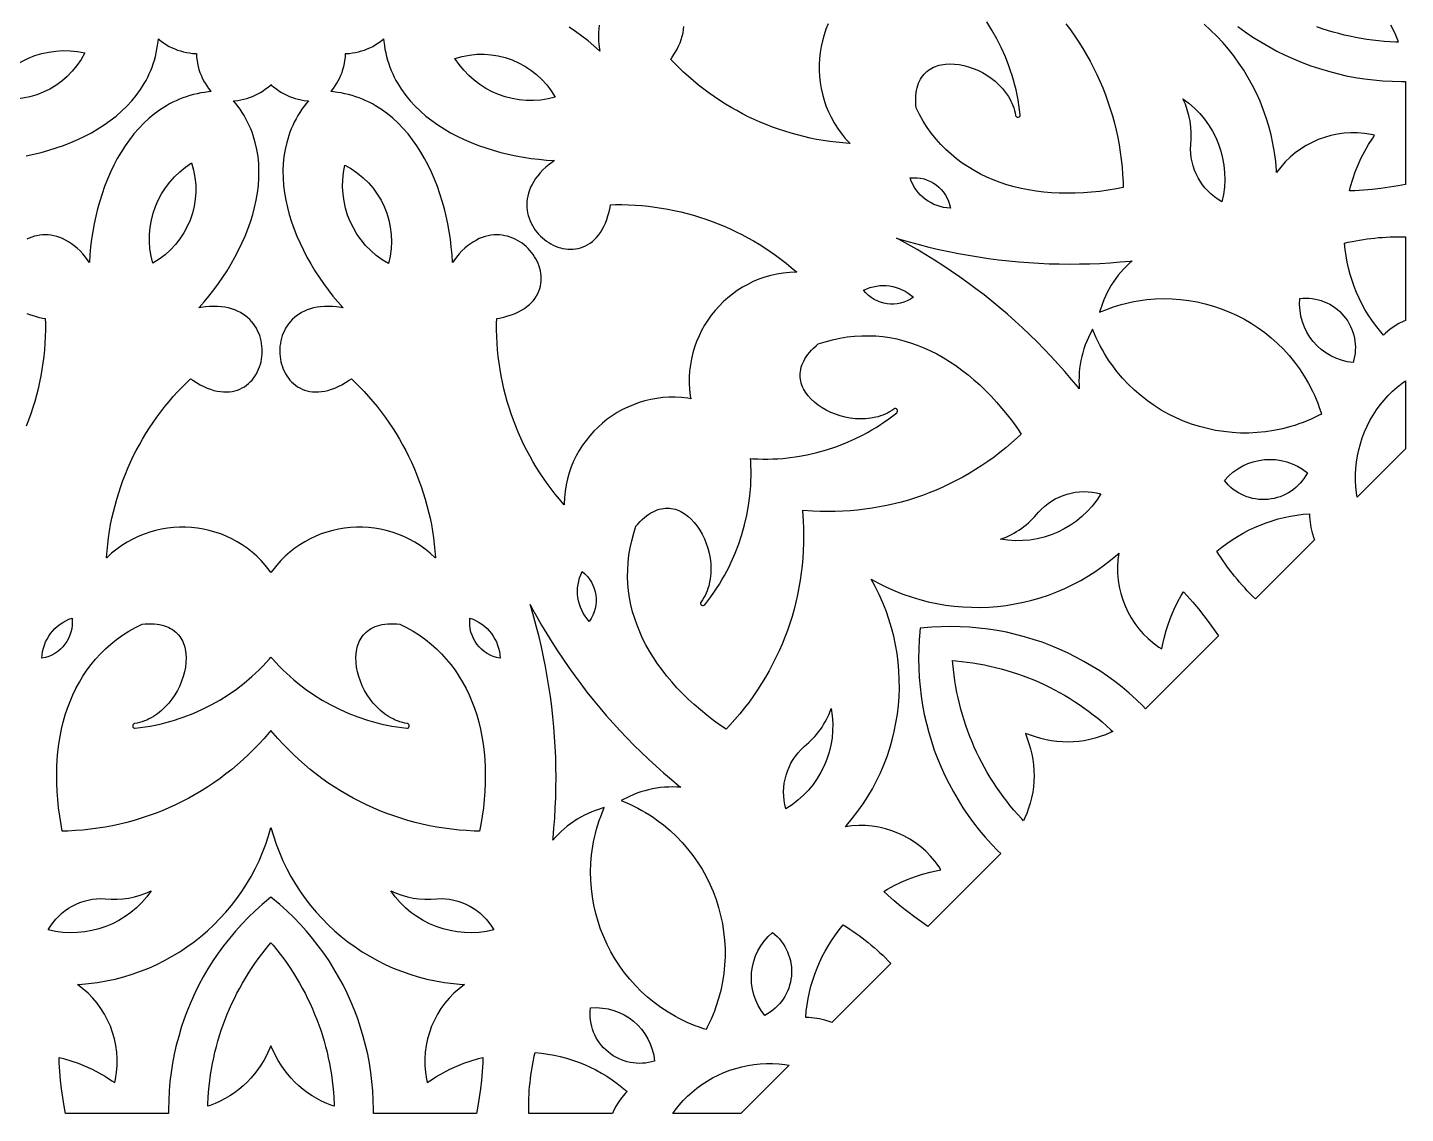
# Model space of a CAD drawing. Extents: x -1917 to -261, y -485 to 605.
# Drawn here: x -483.7 to -386.5, y 160.2 to 236.7 of the extents above; entities that cross this region are included whole.
import ezdxf

# ---------------------------------------------------------------- set-up
doc = ezdxf.new("R2010")
doc.units = 0
doc.layers.add('LAYER_1', color=18, linetype='CONTINUOUS')

msp = doc.modelspace()

# ---------------------------------------------------------------- linework, layer by layer
at = {"layer": 'LAYER_1'}
for points in [[(-410.432, 236.986), (-410.119, 236.566), (-409.818, 236.139), (-409.528, 235.704), (-409.25, 235.262), (-408.985, 234.814), (-408.731, 234.358), (-408.49, 233.896), (-408.262, 233.428), (-408.046, 232.954), (-407.842, 232.474), (-407.652, 231.989), (-407.474, 231.498), (-407.309, 231.003), (-407.158, 230.503), (-407.02, 229.999), (-406.895, 229.491), (-406.784, 228.979), (-406.686, 228.463), (-406.602, 227.944), (-406.532, 227.421), (-406.476, 226.896), (-406.434, 226.368), (-406.407, 225.838), (-406.397, 225.445), (-406.858, 225.358), (-407.452, 225.263), (-408.041, 225.185), (-408.626, 225.125), (-409.205, 225.082), (-409.778, 225.056), (-410.345, 225.049), (-410.905, 225.06), (-411.458, 225.089), (-412.003, 225.136), (-412.539, 225.202), (-413.067, 225.286), (-413.585, 225.389), (-414.093, 225.51), (-414.591, 225.651), (-415.078, 225.811), (-415.554, 225.99), (-416.018, 226.189), (-416.469, 226.407), (-416.908, 226.644), (-417.334, 226.902), (-417.746, 227.179), (-418.144, 227.477), (-418.527, 227.795), (-418.896, 228.133), (-419.249, 228.493), (-419.585, 228.873), (-419.906, 229.274), (-420.21, 229.696), (-420.496, 230.14), (-420.764, 230.606), (-421.001, 231.068), (-421.019, 231.277), (-421.029, 231.504), (-421.028, 231.721), (-421.017, 231.927), (-420.996, 232.122), (-420.966, 232.307), (-420.927, 232.482), (-420.88, 232.647), (-420.825, 232.802), (-420.762, 232.948), (-420.691, 233.084), (-420.614, 233.212), (-420.529, 233.33), (-420.439, 233.44), (-420.342, 233.542), (-420.239, 233.636), (-420.13, 233.722), (-420.016, 233.8), (-419.896, 233.87), (-419.771, 233.933), (-419.641, 233.989), (-419.506, 234.037), (-419.367, 234.078), (-419.226, 234.111), (-418.926, 234.157), (-418.616, 234.174), (-418.296, 234.164), (-417.968, 234.126), (-417.637, 234.062), (-417.303, 233.972), (-416.971, 233.858), (-416.642, 233.719), (-416.32, 233.557), (-416.008, 233.374), (-415.708, 233.169), (-415.423, 232.944), (-415.156, 232.7), (-414.908, 232.438), (-414.684, 232.159), (-414.483, 231.863), (-414.395, 231.711), (-414.312, 231.555), (-414.238, 231.394), (-414.171, 231.231), (-414.112, 231.064), (-414.062, 230.894), (-414.02, 230.72), (-413.986, 230.54, 0.968464), (-413.66, 230.589), (-413.702, 230.942), (-413.753, 231.294), (-413.812, 231.644), (-413.879, 231.992), (-413.955, 232.338), (-414.038, 232.68), (-414.13, 233.021), (-414.23, 233.358), (-414.337, 233.693), (-414.453, 234.026), (-414.707, 234.678), (-414.991, 235.318), (-415.305, 235.943), (-415.648, 236.552), (-416.019, 237.145)], [(-398.317, 236.821), (-397.786, 236.434), (-397.244, 236.065), (-396.691, 235.717), (-396.127, 235.388), (-395.553, 235.079), (-394.97, 234.789), (-394.377, 234.52), (-393.777, 234.271), (-393.168, 234.043), (-392.552, 233.836), (-391.929, 233.649), (-391.301, 233.484), (-390.666, 233.34), (-390.027, 233.217), (-389.383, 233.116), (-388.735, 233.037), (-388.083, 232.979), (-387.429, 232.944), (-386.772, 232.932), (-386.492, 232.936), (-386.492, 225.673), (-387.014, 225.575), (-387.617, 225.477), (-388.223, 225.393), (-388.831, 225.323), (-389.44, 225.269), (-390.051, 225.229), (-390.445, 225.213), (-390.367, 225.526), (-390.212, 226.043), (-390.034, 226.551), (-389.833, 227.05), (-389.609, 227.54), (-389.363, 228.019), (-389.094, 228.487), (-388.801, 228.946), (-388.67, 229.152), (-388.91, 229.198, 0.292397), (-395.584, 226.511), (-395.589, 226.644), (-395.644, 227.286), (-395.726, 227.921), (-395.834, 228.547), (-395.967, 229.165), (-396.126, 229.774), (-396.309, 230.373), (-396.517, 230.961), (-396.748, 231.538), (-397.002, 232.103), (-397.278, 232.656), (-397.577, 233.196), (-397.896, 233.722), (-398.237, 234.234), (-398.597, 234.731), (-398.978, 235.212), (-399.378, 235.678), (-399.796, 236.127), (-400.232, 236.559), (-400.686, 236.972)]]:
    msp.add_lwpolyline(points, format="xyb", dxfattribs=at)
for points in [[(-443.343, 236.912), (-443.379, 236.66), (-443.4, 236.396), (-443.407, 236.12), (-443.399, 235.832), (-443.374, 235.533), (-443.334, 235.221), (-443.308, 235.077), (-443.316, 235.084), (-443.72, 235.44), (-444.137, 235.787), (-444.567, 236.124), (-445.008, 236.449), (-445.461, 236.763)], [(-427.195, 237.005), (-427.354, 236.611), (-427.491, 236.211), (-427.605, 235.804), (-427.697, 235.391), (-427.767, 234.975), (-427.814, 234.555), (-427.838, 234.133), (-427.839, 233.71), (-427.817, 233.286), (-427.772, 232.864), (-427.703, 232.443), (-427.611, 232.026), (-427.494, 231.612), (-427.354, 231.204), (-427.189, 230.802), (-427, 230.407), (-426.786, 230.021), (-426.548, 229.644), (-426.284, 229.277), (-425.996, 228.922), (-425.682, 228.58), (-425.662, 228.561), (-425.696, 228.562), (-426.164, 228.598), (-426.63, 228.644), (-427.093, 228.702), (-427.555, 228.772), (-428.013, 228.852), (-428.469, 228.944), (-428.922, 229.046), (-429.372, 229.16), (-429.818, 229.284), (-430.261, 229.419), (-430.7, 229.565), (-431.135, 229.721), (-431.566, 229.888), (-431.992, 230.065), (-432.414, 230.253), (-432.831, 230.45), (-433.244, 230.658), (-433.651, 230.876), (-434.053, 231.104), (-434.449, 231.341), (-434.84, 231.588), (-435.225, 231.845), (-435.604, 232.112), (-435.977, 232.388), (-436.343, 232.674), (-436.703, 232.968), (-437.055, 233.272), (-437.401, 233.585), (-437.74, 233.908), (-438.071, 234.239), (-438.303, 234.482), (-438.195, 234.639), (-438.028, 234.903), (-437.881, 235.161), (-437.754, 235.414), (-437.646, 235.662), (-437.556, 235.903), (-437.485, 236.139), (-437.431, 236.368), (-437.394, 236.591), (-437.374, 236.808)], [(-387.541, 236.931), (-387.36, 236.586), (-387.198, 236.23), (-387.054, 235.864), (-387.002, 235.708), (-387.18, 235.712), (-387.589, 235.732), (-387.997, 235.76), (-388.404, 235.798), (-388.81, 235.844), (-389.213, 235.899), (-389.615, 235.963), (-390.015, 236.036), (-390.413, 236.118), (-390.808, 236.208), (-391.201, 236.307), (-391.592, 236.415), (-391.98, 236.531), (-392.365, 236.656), (-392.747, 236.789)], [(-483.766, 227.689), (-483.227, 227.804), (-482.691, 227.935), (-482.161, 228.083), (-481.636, 228.247), (-481.12, 228.428), (-480.612, 228.626), (-480.114, 228.841), (-479.628, 229.073), (-479.155, 229.322), (-478.696, 229.589), (-478.253, 229.873), (-477.826, 230.175), (-477.418, 230.494), (-477.029, 230.831), (-476.661, 231.187), (-476.316, 231.56), (-475.994, 231.951), (-475.698, 232.361), (-475.429, 232.788), (-475.304, 233.01), (-475.187, 233.236), (-475.077, 233.466), (-474.975, 233.701), (-474.881, 233.94), (-474.794, 234.184), (-474.716, 234.433), (-474.646, 234.686), (-474.584, 234.944), (-474.531, 235.206), (-474.487, 235.473), (-474.452, 235.744), (-474.432, 235.946), (-474.374, 235.894), (-474.205, 235.759), (-474.03, 235.633), (-473.849, 235.517), (-473.663, 235.41), (-473.472, 235.314), (-473.277, 235.227), (-473.077, 235.15), (-472.874, 235.083), (-472.667, 235.026), (-472.458, 234.979), (-472.245, 234.942), (-472.03, 234.915), (-471.813, 234.899), (-471.754, 234.897), (-471.753, 234.838), (-471.736, 234.621), (-471.709, 234.406), (-471.673, 234.194), (-471.626, 233.984), (-471.569, 233.777), (-471.502, 233.574), (-471.425, 233.375), (-471.338, 233.179), (-471.241, 232.988), (-471.135, 232.803), (-471.019, 232.622), (-470.893, 232.447), (-470.758, 232.278), (-470.705, 232.219), (-470.907, 232.2), (-471.179, 232.164), (-471.445, 232.12), (-471.708, 232.067), (-471.965, 232.006), (-472.218, 231.935), (-472.467, 231.857), (-472.711, 231.771), (-472.95, 231.676), (-473.185, 231.574), (-473.415, 231.464), (-473.641, 231.347), (-473.863, 231.222), (-474.29, 230.953), (-474.7, 230.657), (-475.091, 230.336), (-475.465, 229.99), (-475.82, 229.622), (-476.157, 229.234), (-476.477, 228.825), (-476.778, 228.399), (-477.062, 227.955), (-477.329, 227.496), (-477.578, 227.023), (-477.81, 226.537), (-478.025, 226.04), (-478.223, 225.532), (-478.404, 225.015), (-478.569, 224.491), (-478.717, 223.96), (-478.848, 223.425), (-478.962, 222.886), (-479.061, 222.344), (-479.143, 221.802), (-479.209, 221.26), (-479.258, 220.719), (-479.292, 220.182), (-479.292, 220.172), (-479.376, 220.292), (-479.568, 220.541), (-479.763, 220.77), (-479.96, 220.979), (-480.16, 221.17), (-480.362, 221.341), (-480.566, 221.494), (-480.771, 221.63), (-480.977, 221.748), (-481.183, 221.848), (-481.39, 221.932), (-481.596, 222), (-481.802, 222.052), (-482.006, 222.089), (-482.209, 222.11), (-482.409, 222.118), (-482.607, 222.111), (-482.802, 222.091), (-482.993, 222.059), (-483.18, 222.014), (-483.363, 221.957), (-483.541, 221.89), (-483.713, 221.812)], [(-483.71, 216.581), (-483.459, 216.483), (-483.19, 216.394), (-482.903, 216.315), (-482.598, 216.246), (-482.411, 216.212), (-482.403, 215.876), (-482.403, 215.407), (-482.415, 214.94), (-482.438, 214.474), (-482.472, 214.01), (-482.518, 213.547), (-482.575, 213.086), (-482.644, 212.627), (-482.723, 212.171), (-482.814, 211.717), (-482.915, 211.266), (-483.028, 210.818), (-483.151, 210.372), (-483.285, 209.93), (-483.429, 209.492), (-483.585, 209.057), (-483.75, 208.626)]]:
    msp.add_lwpolyline(points, dxfattribs=at)
for points in [[(-458.533, 235.744), (-458.498, 235.473), (-458.454, 235.206), (-458.401, 234.944), (-458.339, 234.686), (-458.269, 234.433), (-458.19, 234.184), (-458.104, 233.94), (-458.01, 233.701), (-457.907, 233.466), (-457.798, 233.236), (-457.681, 233.01), (-457.556, 232.788), (-457.287, 232.361), (-456.99, 231.951), (-456.669, 231.56), (-456.324, 231.187), (-455.956, 230.831), (-455.567, 230.494), (-455.159, 230.175), (-454.732, 229.873), (-454.289, 229.589), (-453.83, 229.322), (-453.357, 229.073), (-452.871, 228.841), (-452.373, 228.626), (-451.865, 228.428), (-451.349, 228.247), (-450.824, 228.083), (-450.294, 227.935), (-449.758, 227.804), (-449.219, 227.689), (-448.678, 227.591), (-448.135, 227.509), (-447.593, 227.443), (-447.053, 227.393), (-446.515, 227.359), (-446.505, 227.359), (-446.625, 227.275), (-446.874, 227.083), (-447.103, 226.889), (-447.313, 226.691), (-447.503, 226.491), (-447.675, 226.289), (-447.828, 226.086), (-447.963, 225.881), (-448.081, 225.675), (-448.182, 225.468), (-448.266, 225.262), (-448.333, 225.055), (-448.385, 224.85), (-448.422, 224.645), (-448.444, 224.443), (-448.451, 224.242), (-448.444, 224.044), (-448.425, 223.85), (-448.392, 223.659), (-448.347, 223.471), (-448.291, 223.289), (-448.223, 223.111), (-448.146, 222.938), (-448.058, 222.771), (-447.961, 222.609), (-447.855, 222.454), (-447.74, 222.305), (-447.618, 222.163), (-447.489, 222.029), (-447.353, 221.902), (-447.21, 221.783), (-447.062, 221.672), (-446.909, 221.57), (-446.751, 221.476), (-446.588, 221.392), (-446.422, 221.318), (-446.253, 221.254), (-446.08, 221.201), (-445.906, 221.158), (-445.729, 221.127), (-445.551, 221.107), (-445.373, 221.1), (-445.194, 221.105), (-445.015, 221.123), (-444.838, 221.155), (-444.662, 221.201), (-444.488, 221.261), (-444.318, 221.336), (-444.151, 221.425), (-443.988, 221.53), (-443.831, 221.651), (-443.679, 221.786), (-443.533, 221.938), (-443.394, 222.106), (-443.262, 222.29), (-443.138, 222.49), (-443.022, 222.707), (-442.914, 222.941), (-442.816, 223.193), (-442.727, 223.461), (-442.648, 223.748), (-442.579, 224.053), (-442.546, 224.24), (-442.209, 224.248), (-441.741, 224.248), (-441.274, 224.237), (-440.808, 224.213), (-440.343, 224.179), (-439.88, 224.133), (-439.42, 224.076), (-438.961, 224.008), (-438.504, 223.928), (-438.051, 223.838), (-437.599, 223.736), (-437.151, 223.624), (-436.706, 223.501), (-436.264, 223.367), (-435.825, 223.222), (-435.39, 223.067), (-434.96, 222.901), (-434.533, 222.725), (-434.11, 222.538), (-433.692, 222.341), (-433.279, 222.134), (-432.87, 221.916), (-432.467, 221.688), (-432.068, 221.451), (-431.676, 221.203), (-431.288, 220.945), (-430.907, 220.678), (-430.532, 220.401), (-430.163, 220.114), (-429.8, 219.817), (-429.445, 219.511), (-429.42, 219.489), (-429.448, 219.489), (-429.912, 219.469), (-430.366, 219.422), (-430.812, 219.349), (-431.247, 219.251), (-431.672, 219.129), (-432.084, 218.984), (-432.485, 218.816), (-432.873, 218.626), (-433.248, 218.416), (-433.609, 218.187), (-433.955, 217.938), (-434.285, 217.671), (-434.6, 217.388), (-434.899, 217.087), (-435.18, 216.772), (-435.444, 216.442), (-435.689, 216.098), (-435.915, 215.741), (-436.122, 215.372), (-436.309, 214.993), (-436.475, 214.602), (-436.619, 214.203), (-436.742, 213.795), (-436.842, 213.379), (-436.918, 212.956), (-436.971, 212.528), (-436.999, 212.094), (-437.002, 211.656), (-436.979, 211.215), (-436.93, 210.771), (-436.894, 210.561), (-437.105, 210.597), (-437.548, 210.646), (-437.989, 210.669), (-438.427, 210.666), (-438.861, 210.638), (-439.29, 210.585), (-439.712, 210.508), (-440.128, 210.408), (-440.536, 210.286), (-440.936, 210.141), (-441.326, 209.975), (-441.706, 209.789), (-442.075, 209.582), (-442.431, 209.355), (-442.775, 209.11), (-443.105, 208.846), (-443.421, 208.565), (-443.721, 208.267), (-444.005, 207.952), (-444.271, 207.621), (-444.52, 207.275), (-444.75, 206.914), (-444.96, 206.54), (-445.149, 206.152), (-445.317, 205.751), (-445.462, 205.338), (-445.584, 204.914), (-445.682, 204.478), (-445.755, 204.033), (-445.803, 203.578), (-445.823, 203.114), (-445.822, 203.087), (-445.845, 203.111), (-446.151, 203.467), (-446.447, 203.83), (-446.734, 204.199), (-447.011, 204.574), (-447.279, 204.955), (-447.536, 205.342), (-447.784, 205.735), (-448.022, 206.133), (-448.25, 206.537), (-448.467, 206.945), (-448.674, 207.359), (-448.871, 207.777), (-449.058, 208.199), (-449.234, 208.626), (-449.4, 209.057), (-449.556, 209.492), (-449.7, 209.93), (-449.834, 210.372), (-449.957, 210.818), (-450.07, 211.266), (-450.171, 211.717), (-450.262, 212.171), (-450.341, 212.627), (-450.409, 213.086), (-450.466, 213.547), (-450.512, 214.01), (-450.547, 214.474), (-450.57, 214.94), (-450.582, 215.407), (-450.582, 215.876), (-450.574, 216.212), (-450.386, 216.246), (-450.081, 216.315), (-449.795, 216.394), (-449.526, 216.483), (-449.275, 216.581), (-449.041, 216.688), (-448.824, 216.804), (-448.623, 216.929), (-448.439, 217.061), (-448.272, 217.2), (-448.12, 217.345), (-447.984, 217.497), (-447.864, 217.655), (-447.759, 217.818), (-447.669, 217.984), (-447.595, 218.155), (-447.534, 218.329), (-447.489, 218.504), (-447.457, 218.682), (-447.438, 218.86), (-447.433, 219.039), (-447.44, 219.218), (-447.46, 219.396), (-447.491, 219.572), (-447.534, 219.747), (-447.588, 219.919), (-447.652, 220.089), (-447.726, 220.255), (-447.81, 220.417), (-447.903, 220.576), (-448.005, 220.729), (-448.116, 220.877), (-448.235, 221.019), (-448.362, 221.155), (-448.497, 221.285), (-448.639, 221.407), (-448.787, 221.521), (-448.943, 221.627), (-449.104, 221.724), (-449.271, 221.812), (-449.444, 221.89), (-449.622, 221.957), (-449.805, 222.014), (-449.992, 222.059), (-450.183, 222.091), (-450.378, 222.111), (-450.576, 222.118), (-450.776, 222.11), (-450.979, 222.089), (-451.183, 222.052), (-451.389, 222), (-451.595, 221.932), (-451.802, 221.848), (-452.008, 221.748), (-452.214, 221.63), (-452.419, 221.494), (-452.623, 221.341), (-452.825, 221.17), (-453.025, 220.979), (-453.222, 220.77), (-453.417, 220.541), (-453.609, 220.292), (-453.692, 220.172), (-453.693, 220.182), (-453.726, 220.719), (-453.776, 221.26), (-453.842, 221.802), (-453.924, 222.344), (-454.022, 222.886), (-454.137, 223.425), (-454.268, 223.96), (-454.416, 224.491), (-454.58, 225.015), (-454.761, 225.532), (-454.959, 226.04), (-455.174, 226.537), (-455.406, 227.023), (-455.656, 227.496), (-455.922, 227.955), (-456.206, 228.399), (-456.508, 228.825), (-456.828, 229.234), (-457.165, 229.622), (-457.52, 229.99), (-457.893, 230.336), (-458.285, 230.657), (-458.695, 230.953), (-459.122, 231.222), (-459.344, 231.347), (-459.57, 231.464), (-459.8, 231.574), (-460.034, 231.676), (-460.274, 231.771), (-460.518, 231.857), (-460.766, 231.935), (-461.02, 232.006), (-461.277, 232.067), (-461.539, 232.12), (-461.806, 232.164), (-462.078, 232.2), (-462.279, 232.219), (-462.227, 232.278), (-462.092, 232.447), (-461.966, 232.622), (-461.85, 232.803), (-461.744, 232.988), (-461.647, 233.179), (-461.56, 233.375), (-461.483, 233.574), (-461.416, 233.777), (-461.359, 233.984), (-461.312, 234.194), (-461.275, 234.406), (-461.249, 234.621), (-461.232, 234.838), (-461.23, 234.897), (-461.172, 234.899), (-460.955, 234.915), (-460.74, 234.942), (-460.527, 234.979), (-460.317, 235.026), (-460.111, 235.083), (-459.907, 235.15), (-459.708, 235.227), (-459.513, 235.314), (-459.322, 235.41), (-459.136, 235.517), (-458.955, 235.633), (-458.78, 235.759), (-458.611, 235.894), (-458.552, 235.946)], [(-466.45, 232.677), (-466.285, 232.535), (-466.114, 232.402), (-465.937, 232.278), (-465.756, 232.163), (-465.569, 232.057), (-465.378, 231.961), (-465.183, 231.874), (-464.983, 231.797), (-464.78, 231.731), (-464.573, 231.675), (-464.363, 231.629), (-464.151, 231.594), (-463.935, 231.57), (-463.857, 231.565), (-463.986, 231.409), (-464.153, 231.192), (-464.31, 230.972), (-464.458, 230.749), (-464.597, 230.524), (-464.726, 230.295), (-464.847, 230.064), (-464.958, 229.83), (-465.061, 229.594), (-465.154, 229.356), (-465.24, 229.116), (-465.316, 228.873), (-465.385, 228.628), (-465.497, 228.136), (-465.577, 227.637), (-465.627, 227.132), (-465.646, 226.624), (-465.638, 226.113), (-465.601, 225.6), (-465.538, 225.085), (-465.45, 224.57), (-465.337, 224.056), (-465.201, 223.543), (-465.043, 223.032), (-464.863, 222.524), (-464.664, 222.02), (-464.444, 221.521), (-464.207, 221.028), (-463.953, 220.541), (-463.682, 220.061), (-463.396, 219.59), (-463.096, 219.127), (-462.783, 218.675), (-462.457, 218.233), (-462.12, 217.803), (-461.773, 217.386), (-461.417, 216.982), (-461.41, 216.975), (-461.554, 217), (-461.866, 217.041), (-462.166, 217.065), (-462.453, 217.074), (-462.729, 217.067), (-462.993, 217.046), (-463.246, 217.01), (-463.486, 216.961), (-463.715, 216.898), (-463.933, 216.823), (-464.138, 216.737), (-464.332, 216.639), (-464.514, 216.53), (-464.685, 216.411), (-464.843, 216.283), (-464.99, 216.147), (-465.125, 216.002), (-465.249, 215.851), (-465.361, 215.692), (-465.462, 215.529), (-465.551, 215.359), (-465.629, 215.186), (-465.696, 215.009), (-465.753, 214.828), (-465.798, 214.645), (-465.833, 214.461), (-465.857, 214.275), (-465.871, 214.088), (-465.875, 213.901), (-465.868, 213.715), (-465.852, 213.531), (-465.826, 213.347), (-465.789, 213.167), (-465.744, 212.989), (-465.688, 212.815), (-465.623, 212.645), (-465.549, 212.48), (-465.465, 212.32), (-465.371, 212.166), (-465.269, 212.019), (-465.157, 211.88), (-465.035, 211.748), (-464.905, 211.625), (-464.766, 211.512), (-464.618, 211.409), (-464.461, 211.317), (-464.296, 211.237), (-464.123, 211.169), (-463.941, 211.115), (-463.752, 211.074), (-463.556, 211.047), (-463.352, 211.036), (-463.142, 211.04), (-462.925, 211.06), (-462.701, 211.097), (-462.472, 211.151), (-462.236, 211.223), (-461.995, 211.312), (-461.748, 211.42), (-461.495, 211.547), (-461.236, 211.694), (-460.972, 211.861), (-460.816, 211.97), (-460.572, 211.738), (-460.241, 211.406), (-459.919, 211.068), (-459.606, 210.722), (-459.302, 210.369), (-459.007, 210.009), (-458.722, 209.643), (-458.445, 209.271), (-458.179, 208.892), (-457.922, 208.507), (-457.675, 208.116), (-457.437, 207.719), (-457.209, 207.317), (-456.991, 206.91), (-456.784, 206.498), (-456.586, 206.081), (-456.399, 205.659), (-456.221, 205.232), (-456.055, 204.801), (-455.898, 204.366), (-455.753, 203.927), (-455.617, 203.485), (-455.493, 203.038), (-455.38, 202.589), (-455.277, 202.136), (-455.185, 201.68), (-455.105, 201.221), (-455.036, 200.76), (-454.978, 200.296), (-454.931, 199.83), (-454.896, 199.362), (-454.894, 199.329), (-454.913, 199.349), (-455.256, 199.662), (-455.611, 199.951), (-455.977, 200.214), (-456.354, 200.453), (-456.741, 200.666), (-457.136, 200.856), (-457.538, 201.02), (-457.946, 201.161), (-458.359, 201.277), (-458.777, 201.37), (-459.197, 201.439), (-459.62, 201.484), (-460.043, 201.506), (-460.466, 201.505), (-460.888, 201.48), (-461.308, 201.433), (-461.725, 201.364), (-462.137, 201.272), (-462.544, 201.157), (-462.945, 201.021), (-463.338, 200.862), (-463.723, 200.682), (-464.098, 200.48), (-464.463, 200.256), (-464.816, 200.012), (-465.156, 199.746), (-465.483, 199.459), (-465.794, 199.152), (-466.09, 198.823), (-466.369, 198.475), (-466.492, 198.301), (-466.616, 198.475), (-466.895, 198.823), (-467.19, 199.152), (-467.502, 199.459), (-467.829, 199.746), (-468.169, 200.012), (-468.522, 200.256), (-468.887, 200.48), (-469.262, 200.682), (-469.647, 200.862), (-470.04, 201.021), (-470.441, 201.157), (-470.848, 201.272), (-471.26, 201.364), (-471.677, 201.433), (-472.096, 201.48), (-472.519, 201.505), (-472.942, 201.506), (-473.365, 201.484), (-473.788, 201.439), (-474.208, 201.37), (-474.626, 201.277), (-475.039, 201.161), (-475.447, 201.02), (-475.849, 200.856), (-476.244, 200.666), (-476.63, 200.453), (-477.008, 200.214), (-477.374, 199.951), (-477.729, 199.662), (-478.071, 199.349), (-478.091, 199.329), (-478.089, 199.362), (-478.054, 199.83), (-478.007, 200.296), (-477.949, 200.76), (-477.88, 201.221), (-477.799, 201.68), (-477.708, 202.136), (-477.605, 202.589), (-477.492, 203.038), (-477.367, 203.485), (-477.232, 203.927), (-477.087, 204.366), (-476.93, 204.801), (-476.763, 205.232), (-476.586, 205.659), (-476.399, 206.081), (-476.201, 206.498), (-475.993, 206.91), (-475.776, 207.317), (-475.548, 207.719), (-475.31, 208.116), (-475.063, 208.507), (-474.806, 208.892), (-474.539, 209.271), (-474.263, 209.643), (-473.978, 210.009), (-473.683, 210.369), (-473.379, 210.722), (-473.066, 211.068), (-472.744, 211.406), (-472.413, 211.738), (-472.169, 211.97), (-472.013, 211.861), (-471.749, 211.694), (-471.49, 211.547), (-471.237, 211.42), (-470.99, 211.312), (-470.748, 211.223), (-470.513, 211.151), (-470.283, 211.097), (-470.06, 211.06), (-469.843, 211.04), (-469.633, 211.036), (-469.429, 211.047), (-469.233, 211.074), (-469.044, 211.115), (-468.862, 211.169), (-468.689, 211.237), (-468.524, 211.317), (-468.367, 211.409), (-468.219, 211.512), (-468.08, 211.625), (-467.949, 211.748), (-467.828, 211.88), (-467.716, 212.019), (-467.614, 212.166), (-467.52, 212.32), (-467.436, 212.48), (-467.362, 212.645), (-467.297, 212.815), (-467.241, 212.989), (-467.195, 213.167), (-467.159, 213.347), (-467.133, 213.531), (-467.116, 213.715), (-467.11, 213.901), (-467.114, 214.088), (-467.128, 214.275), (-467.152, 214.461), (-467.187, 214.645), (-467.232, 214.828), (-467.288, 215.009), (-467.356, 215.186), (-467.434, 215.359), (-467.523, 215.529), (-467.624, 215.692), (-467.736, 215.851), (-467.859, 216.002), (-467.995, 216.147), (-468.142, 216.283), (-468.3, 216.411), (-468.471, 216.53), (-468.653, 216.639), (-468.847, 216.737), (-469.052, 216.823), (-469.269, 216.898), (-469.498, 216.961), (-469.739, 217.01), (-469.991, 217.046), (-470.255, 217.067), (-470.531, 217.074), (-470.819, 217.065), (-471.119, 217.041), (-471.431, 217), (-471.575, 216.975), (-471.568, 216.982), (-471.211, 217.386), (-470.864, 217.803), (-470.528, 218.233), (-470.202, 218.675), (-469.889, 219.127), (-469.589, 219.59), (-469.303, 220.061), (-469.032, 220.541), (-468.778, 221.028), (-468.54, 221.521), (-468.321, 222.02), (-468.121, 222.524), (-467.942, 223.032), (-467.784, 223.543), (-467.647, 224.056), (-467.535, 224.57), (-467.446, 225.085), (-467.384, 225.6), (-467.347, 226.113), (-467.338, 226.624), (-467.358, 227.132), (-467.408, 227.637), (-467.488, 228.136), (-467.6, 228.628), (-467.669, 228.873), (-467.745, 229.116), (-467.83, 229.356), (-467.924, 229.594), (-468.027, 229.83), (-468.138, 230.064), (-468.258, 230.295), (-468.388, 230.524), (-468.526, 230.749), (-468.674, 230.972), (-468.832, 231.192), (-468.999, 231.409), (-469.128, 231.565), (-469.05, 231.57), (-468.834, 231.594), (-468.621, 231.629), (-468.412, 231.675), (-468.205, 231.731), (-468.002, 231.797), (-467.802, 231.874), (-467.607, 231.961), (-467.416, 232.057), (-467.229, 232.163), (-467.048, 232.278), (-466.871, 232.402), (-466.7, 232.535), (-466.535, 232.677), (-466.492, 232.717)], [(-422.166, 221.822), (-421.479, 221.622), (-420.789, 221.434), (-420.096, 221.258), (-419.401, 221.094), (-418.703, 220.942), (-418.003, 220.802), (-417.3, 220.674), (-416.596, 220.558), (-415.89, 220.453), (-415.182, 220.361), (-414.472, 220.281), (-413.761, 220.213), (-413.049, 220.157), (-412.336, 220.114), (-411.622, 220.082), (-410.907, 220.063), (-410.191, 220.056), (-409.475, 220.061), (-408.759, 220.078), (-408.043, 220.107), (-407.326, 220.149), (-406.61, 220.204), (-405.894, 220.27), (-405.757, 220.285), (-405.964, 220.102), (-406.171, 219.904), (-406.37, 219.698), (-406.561, 219.485), (-406.743, 219.264), (-406.916, 219.036), (-407.08, 218.802), (-407.235, 218.561), (-407.381, 218.315), (-407.516, 218.062), (-407.642, 217.803), (-407.758, 217.54), (-407.864, 217.271), (-408.075, 216.664), (-407.443, 216.906), (-407.145, 217.012), (-406.845, 217.108), (-406.545, 217.196), (-406.245, 217.276), (-405.944, 217.347), (-405.643, 217.409), (-405.342, 217.464), (-404.738, 217.548), (-404.136, 217.599), (-403.536, 217.619), (-402.939, 217.607), (-402.346, 217.565), (-401.759, 217.493), (-401.177, 217.39), (-400.604, 217.259), (-400.038, 217.099), (-399.483, 216.91), (-398.938, 216.695), (-398.405, 216.452), (-397.884, 216.183), (-397.378, 215.888), (-396.887, 215.568), (-396.412, 215.222), (-395.955, 214.853), (-395.515, 214.46), (-395.096, 214.044), (-394.696, 213.605), (-394.319, 213.144), (-393.964, 212.661), (-393.633, 212.158), (-393.327, 211.634), (-393.046, 211.089), (-392.916, 210.811), (-392.793, 210.527), (-392.677, 210.239), (-392.568, 209.945), (-392.467, 209.647), (-392.413, 209.474), (-392.573, 209.39), (-392.856, 209.251), (-393.14, 209.121), (-393.426, 208.999), (-393.714, 208.885), (-394.004, 208.779), (-394.294, 208.682), (-394.585, 208.593), (-395.173, 208.439), (-395.763, 208.317), (-396.355, 208.227), (-396.948, 208.168), (-397.541, 208.14), (-398.132, 208.143), (-398.721, 208.175), (-399.305, 208.238), (-399.885, 208.329), (-400.459, 208.45), (-401.026, 208.599), (-401.584, 208.777), (-402.132, 208.982), (-402.67, 209.215), (-403.196, 209.475), (-403.709, 209.761), (-404.208, 210.074), (-404.691, 210.413), (-405.158, 210.777), (-405.607, 211.166), (-406.037, 211.58), (-406.448, 212.018), (-406.837, 212.481), (-407.204, 212.967), (-407.379, 213.218), (-407.547, 213.475), (-407.71, 213.738), (-407.866, 214.007), (-408.016, 214.282), (-408.16, 214.562), (-408.296, 214.847), (-408.572, 215.465), (-408.851, 214.887), (-408.967, 214.622), (-409.071, 214.354), (-409.165, 214.082), (-409.248, 213.807), (-409.319, 213.53), (-409.38, 213.25), (-409.43, 212.968), (-409.468, 212.685), (-409.496, 212.4), (-409.512, 212.114), (-409.517, 211.828), (-409.51, 211.541), (-409.493, 211.265), (-409.579, 211.373), (-410.039, 211.926), (-410.507, 212.471), (-410.984, 213.007), (-411.469, 213.535), (-411.964, 214.054), (-412.466, 214.563), (-412.977, 215.064), (-413.497, 215.556), (-414.024, 216.039), (-414.559, 216.512), (-415.102, 216.976), (-415.653, 217.431), (-416.211, 217.876), (-416.777, 218.311), (-417.35, 218.737), (-417.93, 219.153), (-418.518, 219.559), (-419.112, 219.955), (-419.713, 220.341), (-420.321, 220.717), (-420.935, 221.082), (-421.556, 221.437), (-422.183, 221.782), (-422.391, 221.892)], [(-386.492, 207.022), (-389.893, 203.622), (-389.941, 203.915), (-389.988, 204.35), (-390.012, 204.786), (-390.013, 205.223), (-389.991, 205.659), (-389.946, 206.094), (-389.877, 206.526), (-389.785, 206.955), (-389.671, 207.38), (-389.533, 207.8), (-389.371, 208.214), (-389.192, 208.621), (-388.993, 209.016), (-388.774, 209.397), (-388.535, 209.766), (-388.278, 210.12), (-388.003, 210.459), (-387.71, 210.784), (-387.401, 211.092), (-387.075, 211.383), (-386.734, 211.657), (-386.492, 211.831)], [(-448.115, 195.849), (-447.771, 195.222), (-447.416, 194.601), (-447.05, 193.987), (-446.674, 193.379), (-446.288, 192.778), (-445.892, 192.184), (-445.486, 191.597), (-445.071, 191.017), (-444.645, 190.443), (-444.209, 189.878), (-443.764, 189.319), (-443.31, 188.769), (-442.846, 188.226), (-442.372, 187.69), (-441.89, 187.163), (-441.398, 186.644), (-440.897, 186.133), (-440.387, 185.63), (-439.868, 185.136), (-439.341, 184.65), (-438.805, 184.173), (-438.26, 183.705), (-437.707, 183.246), (-437.599, 183.16), (-437.875, 183.177), (-438.161, 183.183), (-438.448, 183.178), (-438.733, 183.162), (-439.018, 183.135), (-439.302, 183.096), (-439.583, 183.047), (-439.863, 182.986), (-440.14, 182.914), (-440.415, 182.832), (-440.687, 182.738), (-440.955, 182.633), (-441.22, 182.518), (-441.799, 182.238), (-441.181, 181.963), (-440.895, 181.826), (-440.615, 181.683), (-440.341, 181.533), (-440.072, 181.377), (-439.809, 181.214), (-439.551, 181.045), (-439.301, 180.871), (-438.814, 180.503), (-438.352, 180.114), (-437.914, 179.704), (-437.5, 179.274), (-437.11, 178.824), (-436.746, 178.358), (-436.408, 177.874), (-436.095, 177.376), (-435.808, 176.863), (-435.549, 176.337), (-435.316, 175.799), (-435.11, 175.25), (-434.933, 174.692), (-434.784, 174.126), (-434.663, 173.552), (-434.571, 172.972), (-434.509, 172.387), (-434.476, 171.799), (-434.474, 171.207), (-434.502, 170.615), (-434.56, 170.022), (-434.651, 169.43), (-434.772, 168.84), (-434.926, 168.253), (-435.113, 167.669), (-435.218, 167.381), (-435.332, 167.093), (-435.454, 166.807), (-435.584, 166.522), (-435.723, 166.24), (-435.808, 166.079), (-435.981, 166.133), (-436.279, 166.235), (-436.572, 166.344), (-436.861, 166.46), (-437.145, 166.583), (-437.424, 166.713), (-437.698, 166.85), (-437.967, 166.993), (-438.492, 167.299), (-438.995, 167.63), (-439.477, 167.985), (-439.938, 168.363), (-440.377, 168.762), (-440.793, 169.182), (-441.186, 169.621), (-441.556, 170.079), (-441.901, 170.554), (-442.221, 171.045), (-442.516, 171.551), (-442.786, 172.071), (-443.028, 172.604), (-443.244, 173.149), (-443.432, 173.705), (-443.592, 174.27), (-443.724, 174.844), (-443.826, 175.425), (-443.899, 176.013), (-443.941, 176.606), (-443.953, 177.202), (-443.933, 177.803), (-443.881, 178.405), (-443.797, 179.009), (-443.743, 179.309), (-443.68, 179.61), (-443.609, 179.911), (-443.53, 180.212), (-443.442, 180.512), (-443.345, 180.811), (-443.24, 181.11), (-442.998, 181.742), (-443.604, 181.531), (-443.873, 181.425), (-444.137, 181.309), (-444.395, 181.183), (-444.648, 181.047), (-444.895, 180.902), (-445.136, 180.747), (-445.37, 180.583), (-445.597, 180.41), (-445.818, 180.228), (-446.032, 180.037), (-446.237, 179.838), (-446.436, 179.631), (-446.619, 179.423), (-446.603, 179.561), (-446.537, 180.277), (-446.483, 180.993), (-446.441, 181.709), (-446.411, 182.426), (-446.394, 183.142), (-446.389, 183.858), (-446.396, 184.574), (-446.416, 185.288), (-446.447, 186.003), (-446.491, 186.716), (-446.547, 187.428), (-446.615, 188.139), (-446.695, 188.848), (-446.787, 189.556), (-446.891, 190.262), (-447.007, 190.967), (-447.135, 191.669), (-447.276, 192.369), (-447.428, 193.067), (-447.592, 193.763), (-447.768, 194.456), (-447.956, 195.146), (-448.155, 195.833), (-448.225, 196.058)], [(-418.208, 192.078), (-417.8, 192.038), (-417.394, 191.989), (-416.99, 191.931), (-416.588, 191.865), (-416.188, 191.789), (-415.79, 191.705), (-415.394, 191.612), (-415.001, 191.511), (-414.611, 191.401), (-414.223, 191.282), (-413.838, 191.156), (-413.457, 191.02), (-413.078, 190.877), (-412.703, 190.725), (-412.332, 190.565), (-411.964, 190.397), (-411.599, 190.22), (-411.239, 190.036), (-410.882, 189.844), (-410.53, 189.644), (-410.182, 189.436), (-409.839, 189.22), (-409.5, 188.996), (-409.165, 188.765), (-408.836, 188.526), (-408.511, 188.28), (-408.192, 188.026), (-407.877, 187.765), (-407.569, 187.497), (-407.265, 187.221), (-407.137, 187.098), (-407.284, 187.024), (-407.644, 186.867), (-408.011, 186.731), (-408.383, 186.615), (-408.76, 186.519), (-409.14, 186.445), (-409.524, 186.391), (-409.909, 186.357), (-410.295, 186.345), (-410.682, 186.353), (-411.068, 186.382), (-411.453, 186.432), (-411.835, 186.503), (-412.215, 186.595), (-412.59, 186.707), (-413.296, 186.963), (-413.041, 186.257), (-412.928, 185.881), (-412.836, 185.502), (-412.765, 185.12), (-412.715, 184.735), (-412.686, 184.349), (-412.678, 183.962), (-412.691, 183.575), (-412.724, 183.19), (-412.778, 182.807), (-412.853, 182.426), (-412.948, 182.05), (-413.064, 181.678), (-413.201, 181.311), (-413.358, 180.95), (-413.432, 180.803), (-413.554, 180.932), (-413.83, 181.235), (-414.099, 181.544), (-414.36, 181.858), (-414.613, 182.178), (-414.86, 182.502), (-415.099, 182.832), (-415.33, 183.166), (-415.553, 183.505), (-415.769, 183.849), (-415.977, 184.197), (-416.177, 184.549), (-416.369, 184.905), (-416.554, 185.266), (-416.73, 185.63), (-416.898, 185.998), (-417.058, 186.37), (-417.21, 186.745), (-417.354, 187.123), (-417.489, 187.505), (-417.616, 187.89), (-417.734, 188.277), (-417.844, 188.668), (-417.946, 189.061), (-418.039, 189.456), (-418.123, 189.854), (-418.198, 190.254), (-418.265, 190.657), (-418.322, 191.061), (-418.371, 191.467), (-418.411, 191.875), (-418.427, 192.094)], [(-466.349, 172.018), (-466.089, 171.702), (-465.836, 171.38), (-465.591, 171.053), (-465.354, 170.722), (-465.124, 170.385), (-464.902, 170.045), (-464.688, 169.699), (-464.482, 169.35), (-464.284, 168.996), (-464.093, 168.638), (-463.911, 168.276), (-463.737, 167.911), (-463.571, 167.542), (-463.413, 167.169), (-463.263, 166.793), (-463.122, 166.414), (-462.989, 166.032), (-462.865, 165.646), (-462.748, 165.258), (-462.641, 164.868), (-462.542, 164.475), (-462.452, 164.079), (-462.37, 163.681), (-462.297, 163.282), (-462.233, 162.88), (-462.177, 162.476), (-462.131, 162.071), (-462.093, 161.664), (-462.065, 161.256), (-462.046, 160.846), (-462.041, 160.669), (-462.198, 160.72), (-462.563, 160.864), (-462.919, 161.027), (-463.264, 161.208), (-463.598, 161.407), (-463.92, 161.623), (-464.229, 161.856), (-464.525, 162.105), (-464.808, 162.369), (-465.075, 162.648), (-465.328, 162.942), (-465.565, 163.249), (-465.785, 163.57), (-465.988, 163.903), (-466.174, 164.248), (-466.492, 164.928), (-466.811, 164.248), (-466.997, 163.903), (-467.2, 163.57), (-467.42, 163.249), (-467.657, 162.942), (-467.91, 162.648), (-468.177, 162.369), (-468.459, 162.105), (-468.755, 161.856), (-469.065, 161.623), (-469.387, 161.407), (-469.72, 161.208), (-470.066, 161.027), (-470.421, 160.864), (-470.787, 160.72), (-470.944, 160.669), (-470.939, 160.846), (-470.92, 161.256), (-470.891, 161.664), (-470.854, 162.071), (-470.807, 162.476), (-470.752, 162.88), (-470.688, 163.282), (-470.615, 163.681), (-470.533, 164.079), (-470.443, 164.475), (-470.344, 164.868), (-470.236, 165.258), (-470.12, 165.646), (-469.996, 166.032), (-469.863, 166.414), (-469.722, 166.793), (-469.572, 167.169), (-469.414, 167.542), (-469.248, 167.911), (-469.074, 168.276), (-468.892, 168.638), (-468.701, 168.996), (-468.503, 169.35), (-468.297, 169.699), (-468.083, 170.045), (-467.861, 170.385), (-467.631, 170.722), (-467.394, 171.053), (-467.149, 171.38), (-466.896, 171.702), (-466.636, 172.018), (-466.492, 172.185)], [(-431.12, 163.679), (-430.684, 163.655), (-430.249, 163.607), (-429.955, 163.559), (-433.355, 160.159), (-438.164, 160.159), (-437.99, 160.401), (-437.716, 160.742), (-437.425, 161.067), (-437.117, 161.377), (-436.793, 161.669), (-436.453, 161.945), (-436.099, 162.202), (-435.731, 162.441), (-435.349, 162.66), (-434.955, 162.859), (-434.548, 163.038), (-434.133, 163.199), (-433.714, 163.337), (-433.289, 163.452), (-432.86, 163.544), (-432.427, 163.612), (-431.993, 163.658), (-431.556, 163.68)]]:
    msp.add_lwpolyline(points, close=True, dxfattribs=at)
for points in [[(-486.561, 231.882, -0.33339), (-479.622, 234.943, -0.355981)], [(-453.52, 234.563, -0.355981), (-446.449, 231.821, -0.33339)], [(-402.182, 231.714, -0.312542), (-399.439, 224.451, -0.28687), (-401.635, 228.474, 0.141794)], [(-472.088, 227.187, -0.355981), (-474.83, 220.115, -0.33339)], [(-461.277, 227.03, -0.355981), (-458.215, 220.09, -0.33339)], [(-421.428, 226.129, -0.400535), (-418.586, 223.998, -0.313022)], [(-390.789, 221.529, -0.063401), (-386.492, 221.983), (-386.492, 216.088), (-386.612, 216.036), (-386.953, 215.859), (-387.28, 215.657), (-387.593, 215.433), (-387.889, 215.185), (-388.04, 215.039, -0.161927)], [(-424.706, 218.214, -0.313022), (-421.19, 217.712, -0.400535)], [(-393.936, 217.624, -0.547146), (-390.188, 213.106, -0.412174)], [(-423.833, 214.985), (-423.337, 214.939), (-422.845, 214.868), (-422.358, 214.773), (-421.875, 214.654), (-421.396, 214.512), (-420.923, 214.347), (-420.454, 214.159), (-419.991, 213.949), (-419.534, 213.718), (-419.082, 213.465), (-418.637, 213.192), (-418.198, 212.898), (-417.765, 212.585), (-417.34, 212.252), (-416.921, 211.9), (-416.51, 211.53), (-416.106, 211.141), (-415.71, 210.735), (-415.323, 210.312), (-414.944, 209.872), (-414.573, 209.416), (-414.211, 208.944), (-413.859, 208.457), (-413.594, 208.07), (-413.879, 207.798), (-414.274, 207.443), (-414.676, 207.099), (-415.087, 206.768), (-415.506, 206.448), (-415.932, 206.14), (-416.366, 205.844), (-416.807, 205.561), (-417.255, 205.29), (-417.709, 205.031), (-418.17, 204.784), (-418.636, 204.551), (-419.109, 204.33), (-419.586, 204.121), (-420.069, 203.926), (-420.557, 203.743), (-421.05, 203.574), (-421.547, 203.418), (-422.049, 203.275), (-422.554, 203.145), (-423.063, 203.029), (-423.575, 202.926), (-424.09, 202.837), (-424.608, 202.762), (-425.129, 202.701), (-425.651, 202.653), (-426.176, 202.62), (-426.703, 202.601), (-427.231, 202.596), (-427.76, 202.605), (-428.291, 202.629), (-429.014, 202.681), (-428.962, 201.957), (-428.938, 201.427), (-428.929, 200.898), (-428.934, 200.369), (-428.953, 199.843), (-428.987, 199.318), (-429.034, 198.795), (-429.096, 198.274), (-429.171, 197.756), (-429.26, 197.241), (-429.362, 196.729), (-429.479, 196.22), (-429.608, 195.715), (-429.751, 195.214), (-429.907, 194.717), (-430.077, 194.224), (-430.259, 193.736), (-430.455, 193.253), (-430.663, 192.775), (-430.884, 192.303), (-431.118, 191.836), (-431.364, 191.376), (-431.623, 190.921), (-431.894, 190.474), (-432.178, 190.033), (-432.473, 189.599), (-432.781, 189.173), (-433.101, 188.754), (-433.433, 188.343), (-433.776, 187.94), (-434.132, 187.546), (-434.403, 187.261), (-434.791, 187.526), (-435.278, 187.878), (-435.749, 188.24), (-436.206, 188.61), (-436.645, 188.989), (-437.069, 189.377), (-437.475, 189.773), (-437.863, 190.176), (-438.233, 190.587), (-438.585, 191.006), (-438.918, 191.432), (-439.232, 191.864), (-439.525, 192.303), (-439.799, 192.749), (-440.051, 193.201), (-440.283, 193.658), (-440.492, 194.121), (-440.68, 194.589), (-440.845, 195.063), (-440.988, 195.541), (-441.106, 196.024), (-441.202, 196.512), (-441.272, 197.004), (-441.319, 197.5), (-441.34, 198), (-441.335, 198.503), (-441.305, 199.01), (-441.248, 199.52), (-441.164, 200.034), (-441.052, 200.55), (-440.913, 201.069), (-440.753, 201.564), (-440.618, 201.724), (-440.464, 201.892), (-440.311, 202.044), (-440.157, 202.182), (-440.005, 202.305), (-439.853, 202.415), (-439.701, 202.511), (-439.551, 202.594), (-439.402, 202.665), (-439.255, 202.723), (-439.108, 202.77), (-438.964, 202.805), (-438.82, 202.83), (-438.678, 202.843), (-438.538, 202.847), (-438.399, 202.84), (-438.261, 202.824), (-438.125, 202.798), (-437.99, 202.763), (-437.858, 202.72), (-437.726, 202.667), (-437.597, 202.606), (-437.47, 202.536), (-437.347, 202.46), (-437.102, 202.281), (-436.871, 202.074), (-436.652, 201.84), (-436.447, 201.581), (-436.257, 201.301), (-436.085, 201.002), (-435.931, 200.686), (-435.797, 200.356), (-435.683, 200.014), (-435.593, 199.663), (-435.525, 199.306), (-435.483, 198.946), (-435.466, 198.584), (-435.476, 198.224), (-435.515, 197.868), (-435.582, 197.517), (-435.627, 197.347), (-435.68, 197.178), (-435.74, 197.012), (-435.809, 196.849), (-435.885, 196.689), (-435.97, 196.533), (-436.063, 196.381), (-436.167, 196.23, 0.968464), (-435.901, 196.034), (-435.681, 196.313), (-435.468, 196.598), (-435.262, 196.887), (-435.064, 197.181), (-434.873, 197.479), (-434.69, 197.78), (-434.514, 198.086), (-434.346, 198.395), (-434.185, 198.708), (-434.032, 199.025), (-433.75, 199.665), (-433.498, 200.319), (-433.278, 200.983), (-433.09, 201.656), (-432.934, 202.338), (-432.81, 203.026), (-432.719, 203.721), (-432.662, 204.419), (-432.645, 204.771), (-432.637, 205.123), (-432.638, 205.476), (-432.646, 205.828), (-432.664, 206.182), (-432.675, 206.342), (-432.515, 206.33), (-432.162, 206.313), (-431.809, 206.304), (-431.457, 206.304), (-431.105, 206.312), (-430.754, 206.328), (-430.403, 206.353), (-430.053, 206.386), (-429.36, 206.477), (-428.671, 206.601), (-427.989, 206.757), (-427.316, 206.945), (-426.652, 207.165), (-425.999, 207.416), (-425.357, 207.699), (-424.729, 208.012), (-424.419, 208.181), (-424.114, 208.356), (-423.812, 208.54), (-423.514, 208.731), (-423.221, 208.929), (-422.931, 209.135), (-422.646, 209.348), (-422.367, 209.567, 0.968464), (-422.563, 209.834), (-422.715, 209.729), (-422.867, 209.636), (-423.023, 209.552), (-423.182, 209.475), (-423.345, 209.407), (-423.511, 209.346), (-423.68, 209.294), (-423.85, 209.249), (-424.201, 209.181), (-424.557, 209.143), (-424.918, 209.132), (-425.279, 209.149), (-425.64, 209.192), (-425.997, 209.259), (-426.347, 209.35), (-426.689, 209.463), (-427.019, 209.597), (-427.335, 209.751), (-427.635, 209.924), (-427.915, 210.113), (-428.173, 210.318), (-428.407, 210.537), (-428.614, 210.769), (-428.793, 211.013), (-428.87, 211.137), (-428.939, 211.264), (-429, 211.393), (-429.053, 211.524), (-429.097, 211.657), (-429.132, 211.791), (-429.157, 211.928), (-429.174, 212.065), (-429.18, 212.204), (-429.177, 212.345), (-429.163, 212.487), (-429.139, 212.63), (-429.103, 212.775), (-429.057, 212.921), (-428.998, 213.069), (-428.928, 213.218), (-428.845, 213.368), (-428.748, 213.519), (-428.639, 213.671), (-428.515, 213.824), (-428.377, 213.977), (-428.225, 214.131), (-428.058, 214.285), (-427.897, 214.42), (-427.403, 214.579), (-426.884, 214.719), (-426.367, 214.83), (-425.854, 214.914), (-425.344, 214.971), (-424.837, 215.002), (-424.333, 215.006)], [(-399.253, 204.788, -0.412174), (-393.408, 205.333, -0.547146)], [(-412.369, 202.56, -0.287102), (-407.972, 203.852, -0.312588), (-415.047, 200.656, 0.141792)], [(-393.252, 202.237), (-393.218, 201.853), (-393.156, 201.473), (-393.067, 201.099), (-392.951, 200.732), (-392.903, 200.611), (-397.072, 196.442, -0.063512), (-399.788, 199.802, -0.161874), (-393.256, 202.447)], [(-406.702, 199.669, 0.292397), (-403.883, 193.051), (-403.681, 192.913), (-403.628, 193.152), (-403.51, 193.683), (-403.369, 194.204), (-403.205, 194.717), (-403.017, 195.222), (-402.806, 195.717), (-402.572, 196.203), (-402.316, 196.677), (-402.15, 196.954), (-401.883, 196.664), (-401.479, 196.204), (-401.087, 195.734), (-400.706, 195.256), (-400.337, 194.768), (-399.98, 194.271), (-399.681, 193.833), (-404.816, 188.698), (-405.011, 188.899), (-405.485, 189.354), (-405.972, 189.792), (-406.473, 190.212), (-406.987, 190.614), (-407.514, 190.998), (-408.053, 191.364), (-408.604, 191.71), (-409.165, 192.038), (-409.738, 192.346), (-410.32, 192.635), (-410.911, 192.904), (-411.512, 193.153), (-412.121, 193.382), (-412.738, 193.59), (-413.363, 193.777), (-413.994, 193.943), (-414.632, 194.088), (-415.276, 194.211), (-415.925, 194.312), (-416.578, 194.391), (-417.237, 194.448), (-417.898, 194.482), (-418.564, 194.493), (-419.231, 194.481), (-419.901, 194.446), (-420.708, 194.375), (-420.779, 193.568), (-420.815, 192.898), (-420.827, 192.23), (-420.816, 191.565), (-420.781, 190.903), (-420.725, 190.245), (-420.646, 189.591), (-420.544, 188.942), (-420.421, 188.299), (-420.276, 187.661), (-420.11, 187.029), (-419.923, 186.405), (-419.715, 185.788), (-419.487, 185.179), (-419.238, 184.578), (-418.969, 183.986), (-418.68, 183.404), (-418.372, 182.832), (-418.044, 182.27), (-417.697, 181.72), (-417.332, 181.181), (-416.948, 180.654), (-416.546, 180.14), (-416.125, 179.639), (-415.688, 179.151), (-415.232, 178.678), (-415.031, 178.483), (-420.167, 173.348), (-420.605, 173.647), (-421.101, 174.004), (-421.589, 174.373), (-422.068, 174.754), (-422.537, 175.146), (-422.997, 175.55), (-423.287, 175.816), (-423.01, 175.983), (-422.536, 176.239), (-422.051, 176.473), (-421.555, 176.684), (-421.051, 176.871), (-420.538, 177.036), (-420.017, 177.177), (-419.485, 177.295), (-419.246, 177.347), (-419.384, 177.549, 0.292397), (-426.003, 180.369), (-425.913, 180.466), (-425.498, 180.959), (-425.107, 181.466), (-424.74, 181.985), (-424.397, 182.517), (-424.079, 183.059), (-423.785, 183.612), (-423.516, 184.175), (-423.272, 184.746), (-423.051, 185.325), (-422.856, 185.912), (-422.685, 186.504), (-422.539, 187.102), (-422.418, 187.705), (-422.322, 188.312), (-422.25, 188.921), (-422.204, 189.533), (-422.182, 190.146), (-422.185, 190.76), (-422.214, 191.374), (-422.267, 191.986), (-422.346, 192.597), (-422.45, 193.205), (-422.579, 193.81), (-422.734, 194.41), (-422.914, 195.005), (-423.119, 195.594), (-423.35, 196.177), (-423.606, 196.752), (-423.888, 197.319), (-424.178, 197.844), (-423.652, 197.554), (-423.085, 197.273), (-422.51, 197.016), (-421.928, 196.786), (-421.339, 196.58), (-420.743, 196.4), (-420.143, 196.246), (-419.539, 196.117), (-418.931, 196.013), (-418.32, 195.934), (-417.707, 195.88), (-417.094, 195.852), (-416.48, 195.849), (-415.867, 195.87), (-415.255, 195.917), (-414.645, 195.988), (-414.039, 196.085), (-413.436, 196.206), (-412.838, 196.352), (-412.245, 196.523), (-411.659, 196.718), (-411.08, 196.938), (-410.508, 197.183), (-409.946, 197.452), (-409.393, 197.746), (-408.85, 198.064), (-408.319, 198.406), (-407.799, 198.773), (-407.292, 199.164), (-406.8, 199.58)], [(-444.547, 198.373, -0.400535), (-444.045, 194.857, -0.313022)], [(-480.522, 195.094, -0.400535), (-482.653, 192.253, -0.313022)], [(-457.611, 194.686), (-457.402, 194.668), (-456.94, 194.431), (-456.474, 194.162), (-456.03, 193.876), (-455.607, 193.572), (-455.206, 193.252), (-454.826, 192.915), (-454.467, 192.562), (-454.128, 192.194), (-453.81, 191.811), (-453.513, 191.413), (-453.235, 191.001), (-452.978, 190.575), (-452.74, 190.136), (-452.522, 189.684), (-452.323, 189.22), (-452.144, 188.745), (-451.985, 188.258), (-451.844, 187.76), (-451.722, 187.251), (-451.619, 186.733), (-451.535, 186.206), (-451.469, 185.669), (-451.422, 185.124), (-451.393, 184.572), (-451.383, 184.012), (-451.39, 183.445), (-451.415, 182.872), (-451.458, 182.292), (-451.518, 181.708), (-451.596, 181.119), (-451.691, 180.525), (-451.778, 180.064), (-452.172, 180.073), (-452.702, 180.101), (-453.23, 180.143), (-453.755, 180.199), (-454.277, 180.269), (-454.796, 180.353), (-455.312, 180.45), (-455.824, 180.562), (-456.333, 180.686), (-456.837, 180.824), (-457.337, 180.976), (-457.832, 181.141), (-458.322, 181.318), (-458.807, 181.509), (-459.287, 181.712), (-459.761, 181.928), (-460.229, 182.157), (-460.691, 182.398), (-461.147, 182.651), (-461.596, 182.917), (-462.038, 183.195), (-462.472, 183.484), (-462.9, 183.786), (-463.319, 184.099), (-463.731, 184.423), (-464.134, 184.76), (-464.529, 185.107), (-464.915, 185.466), (-465.292, 185.836), (-465.659, 186.217), (-466.018, 186.608), (-466.492, 187.157), (-466.967, 186.608), (-467.325, 186.217), (-467.693, 185.836), (-468.07, 185.466), (-468.456, 185.107), (-468.851, 184.76), (-469.254, 184.423), (-469.666, 184.099), (-470.085, 183.786), (-470.512, 183.484), (-470.947, 183.195), (-471.389, 182.917), (-471.838, 182.651), (-472.293, 182.398), (-472.755, 182.157), (-473.224, 181.928), (-473.698, 181.712), (-474.177, 181.509), (-474.663, 181.318), (-475.153, 181.141), (-475.648, 180.976), (-476.148, 180.824), (-476.652, 180.686), (-477.161, 180.562), (-477.673, 180.45), (-478.189, 180.353), (-478.708, 180.269), (-479.23, 180.199), (-479.755, 180.143), (-480.283, 180.101), (-480.813, 180.073), (-481.207, 180.064), (-481.293, 180.525), (-481.389, 181.119), (-481.466, 181.708), (-481.527, 182.292), (-481.57, 182.872), (-481.595, 183.445), (-481.602, 184.012), (-481.591, 184.572), (-481.563, 185.124), (-481.515, 185.669), (-481.45, 186.206), (-481.366, 186.733), (-481.263, 187.251), (-481.141, 187.76), (-481, 188.258), (-480.84, 188.745), (-480.661, 189.22), (-480.463, 189.684), (-480.245, 190.136), (-480.007, 190.575), (-479.75, 191.001), (-479.472, 191.413), (-479.174, 191.811), (-478.857, 192.194), (-478.518, 192.562), (-478.159, 192.915), (-477.779, 193.252), (-477.377, 193.572), (-476.955, 193.876), (-476.511, 194.162), (-476.045, 194.431), (-475.583, 194.668), (-475.374, 194.686), (-475.147, 194.695), (-474.931, 194.694), (-474.725, 194.683), (-474.529, 194.663), (-474.344, 194.633), (-474.169, 194.594), (-474.004, 194.547), (-473.849, 194.491), (-473.703, 194.428), (-473.567, 194.358), (-473.44, 194.28), (-473.321, 194.196), (-473.211, 194.105), (-473.109, 194.008), (-473.016, 193.905), (-472.93, 193.796), (-472.852, 193.682), (-472.781, 193.562), (-472.718, 193.437), (-472.663, 193.307), (-472.614, 193.173), (-472.574, 193.034), (-472.541, 192.893), (-472.495, 192.593), (-472.477, 192.283), (-472.488, 191.963), (-472.525, 191.635), (-472.589, 191.303), (-472.679, 190.969), (-472.794, 190.637), (-472.932, 190.309), (-473.094, 189.987), (-473.278, 189.675), (-473.482, 189.375), (-473.707, 189.09), (-473.951, 188.822), (-474.213, 188.575), (-474.492, 188.35), (-474.788, 188.15), (-474.94, 188.061), (-475.097, 187.979), (-475.257, 187.904), (-475.421, 187.837), (-475.587, 187.779), (-475.758, 187.728), (-475.931, 187.687), (-476.112, 187.653, 0.968464), (-476.062, 187.326), (-475.71, 187.368), (-475.357, 187.419), (-475.007, 187.478), (-474.659, 187.546), (-474.314, 187.621), (-473.971, 187.705), (-473.631, 187.797), (-473.293, 187.896), (-472.958, 188.004), (-472.626, 188.12), (-471.973, 188.373), (-471.333, 188.657), (-470.708, 188.971), (-470.099, 189.314), (-469.507, 189.686), (-468.932, 190.085), (-468.377, 190.512), (-467.842, 190.965), (-467.582, 191.202), (-467.327, 191.446), (-467.078, 191.695), (-466.835, 191.951), (-466.598, 192.213), (-466.492, 192.335), (-466.387, 192.213), (-466.15, 191.951), (-465.907, 191.695), (-465.658, 191.446), (-465.403, 191.202), (-465.143, 190.966), (-464.878, 190.736), (-464.607, 190.512), (-464.052, 190.085), (-463.478, 189.686), (-462.886, 189.314), (-462.276, 188.971), (-461.651, 188.657), (-461.012, 188.373), (-460.358, 188.119), (-459.693, 187.897), (-459.354, 187.797), (-459.014, 187.705), (-458.671, 187.621), (-458.325, 187.546), (-457.978, 187.478), (-457.627, 187.419), (-457.275, 187.368), (-456.923, 187.326, 0.968464), (-456.873, 187.653), (-457.054, 187.687), (-457.227, 187.728), (-457.397, 187.779), (-457.564, 187.837), (-457.728, 187.904), (-457.888, 187.979), (-458.045, 188.061), (-458.196, 188.15), (-458.493, 188.35), (-458.772, 188.575), (-459.034, 188.822), (-459.278, 189.09), (-459.502, 189.375), (-459.707, 189.675), (-459.891, 189.987), (-460.052, 190.309), (-460.191, 190.637), (-460.306, 190.969), (-460.395, 191.303), (-460.46, 191.635), (-460.497, 191.963), (-460.508, 192.283), (-460.49, 192.593), (-460.444, 192.893), (-460.411, 193.034), (-460.37, 193.173), (-460.322, 193.307), (-460.267, 193.437), (-460.204, 193.562), (-460.133, 193.682), (-460.055, 193.796), (-459.969, 193.905), (-459.876, 194.008), (-459.774, 194.105), (-459.664, 194.196), (-459.545, 194.28), (-459.418, 194.358), (-459.281, 194.428), (-459.136, 194.491), (-458.98, 194.547), (-458.816, 194.594), (-458.641, 194.633), (-458.456, 194.663), (-458.26, 194.683), (-458.054, 194.694), (-457.838, 194.695)], [(-452.463, 195.094, -0.313022), (-450.331, 192.253, -0.400535)], [(-426.99, 188.713, -0.312542), (-430.186, 181.638, -0.28687), (-428.893, 186.035, 0.141794)], [(-466.326, 179.74), (-466.124, 179.14), (-465.899, 178.553), (-465.65, 177.978), (-465.379, 177.416), (-465.085, 176.868), (-464.77, 176.334), (-464.434, 175.815), (-464.077, 175.312), (-463.701, 174.824), (-463.306, 174.353), (-462.892, 173.899), (-462.46, 173.463), (-462.011, 173.044), (-461.546, 172.644), (-461.064, 172.264), (-460.567, 171.903), (-460.055, 171.563), (-459.529, 171.243), (-458.989, 170.945), (-458.437, 170.668), (-457.871, 170.414), (-457.294, 170.183), (-456.706, 169.976), (-456.108, 169.793), (-455.499, 169.634), (-454.881, 169.5), (-454.254, 169.392), (-453.619, 169.311), (-452.977, 169.256), (-452.845, 169.25, 0.292397), (-455.531, 162.577), (-455.486, 162.337), (-455.28, 162.468), (-454.821, 162.761), (-454.353, 163.029), (-453.874, 163.276), (-453.384, 163.5), (-452.884, 163.701), (-452.376, 163.879), (-451.86, 164.033), (-451.546, 164.111), (-451.562, 163.718), (-451.602, 163.107), (-451.657, 162.497), (-451.726, 161.89), (-451.81, 161.284), (-451.909, 160.68), (-452.007, 160.159), (-459.27, 160.159), (-459.265, 160.439), (-459.278, 161.095), (-459.313, 161.75), (-459.37, 162.401), (-459.449, 163.049), (-459.55, 163.693), (-459.673, 164.333), (-459.817, 164.967), (-459.983, 165.596), (-460.169, 166.219), (-460.377, 166.835), (-460.605, 167.443), (-460.854, 168.044), (-461.123, 168.636), (-461.412, 169.22), (-461.721, 169.794), (-462.05, 170.358), (-462.399, 170.911), (-462.767, 171.453), (-463.154, 171.984), (-463.561, 172.502), (-463.986, 173.007), (-464.43, 173.499), (-464.892, 173.978), (-465.373, 174.441), (-465.872, 174.89), (-466.492, 175.411), (-467.113, 174.89), (-467.612, 174.441), (-468.093, 173.978), (-468.555, 173.499), (-468.999, 173.007), (-469.424, 172.502), (-469.831, 171.984), (-470.218, 171.453), (-470.586, 170.911), (-470.935, 170.358), (-471.264, 169.794), (-471.573, 169.22), (-471.862, 168.636), (-472.131, 168.044), (-472.38, 167.443), (-472.608, 166.835), (-472.816, 166.219), (-473.002, 165.596), (-473.168, 164.967), (-473.312, 164.333), (-473.434, 163.693), (-473.536, 163.049), (-473.615, 162.401), (-473.672, 161.75), (-473.707, 161.095), (-473.72, 160.439), (-473.715, 160.159), (-480.978, 160.159), (-481.076, 160.68), (-481.175, 161.284), (-481.259, 161.89), (-481.328, 162.497), (-481.383, 163.107), (-481.422, 163.718), (-481.439, 164.111), (-481.125, 164.033), (-480.609, 163.879), (-480.1, 163.701), (-479.601, 163.5), (-479.111, 163.276), (-478.632, 163.029), (-478.164, 162.761), (-477.705, 162.468), (-477.499, 162.337), (-477.454, 162.577, 0.292397), (-480.14, 169.25), (-480.008, 169.256), (-479.366, 169.311), (-478.731, 169.392), (-478.104, 169.5), (-477.486, 169.634), (-476.877, 169.793), (-476.279, 169.976), (-475.69, 170.183), (-475.113, 170.414), (-474.548, 170.668), (-473.995, 170.945), (-473.456, 171.243), (-472.93, 171.563), (-472.418, 171.903), (-471.921, 172.264), (-471.439, 172.644), (-470.973, 173.044), (-470.524, 173.463), (-470.093, 173.899), (-469.679, 174.353), (-469.284, 174.824), (-468.908, 175.312), (-468.551, 175.815), (-468.215, 176.334), (-467.9, 176.868), (-467.606, 177.416), (-467.335, 177.978), (-467.086, 178.553), (-466.861, 179.14), (-466.659, 179.74), (-466.492, 180.317)], [(-474.937, 175.849, -0.312542), (-482.2, 173.106, -0.28687), (-478.177, 175.301, 0.141794)], [(-458.047, 175.849, 0.141792), (-454.808, 175.301, -0.287102), (-450.785, 173.106, -0.312588)], [(-426.136, 173.455, -0.063402), (-422.776, 170.738), (-426.945, 166.57), (-427.066, 166.618), (-427.432, 166.733), (-427.806, 166.822), (-428.186, 166.884), (-428.571, 166.919), (-428.78, 166.922, -0.161927)], [(-431.122, 172.919, -0.547146), (-431.666, 167.075, -0.412174)], [(-443.958, 167.602, -0.412174), (-439.44, 163.855, -0.547146)], [(-447.862, 164.455, -0.161874), (-441.373, 161.706), (-441.518, 161.555), (-441.766, 161.259), (-441.991, 160.947), (-442.192, 160.619), (-442.37, 160.278), (-442.421, 160.159), (-448.317, 160.159, -0.063512)]]:
    msp.add_lwpolyline(points, format="xyb", close=True, dxfattribs=at)

doc.saveas('drawing.dxf')
